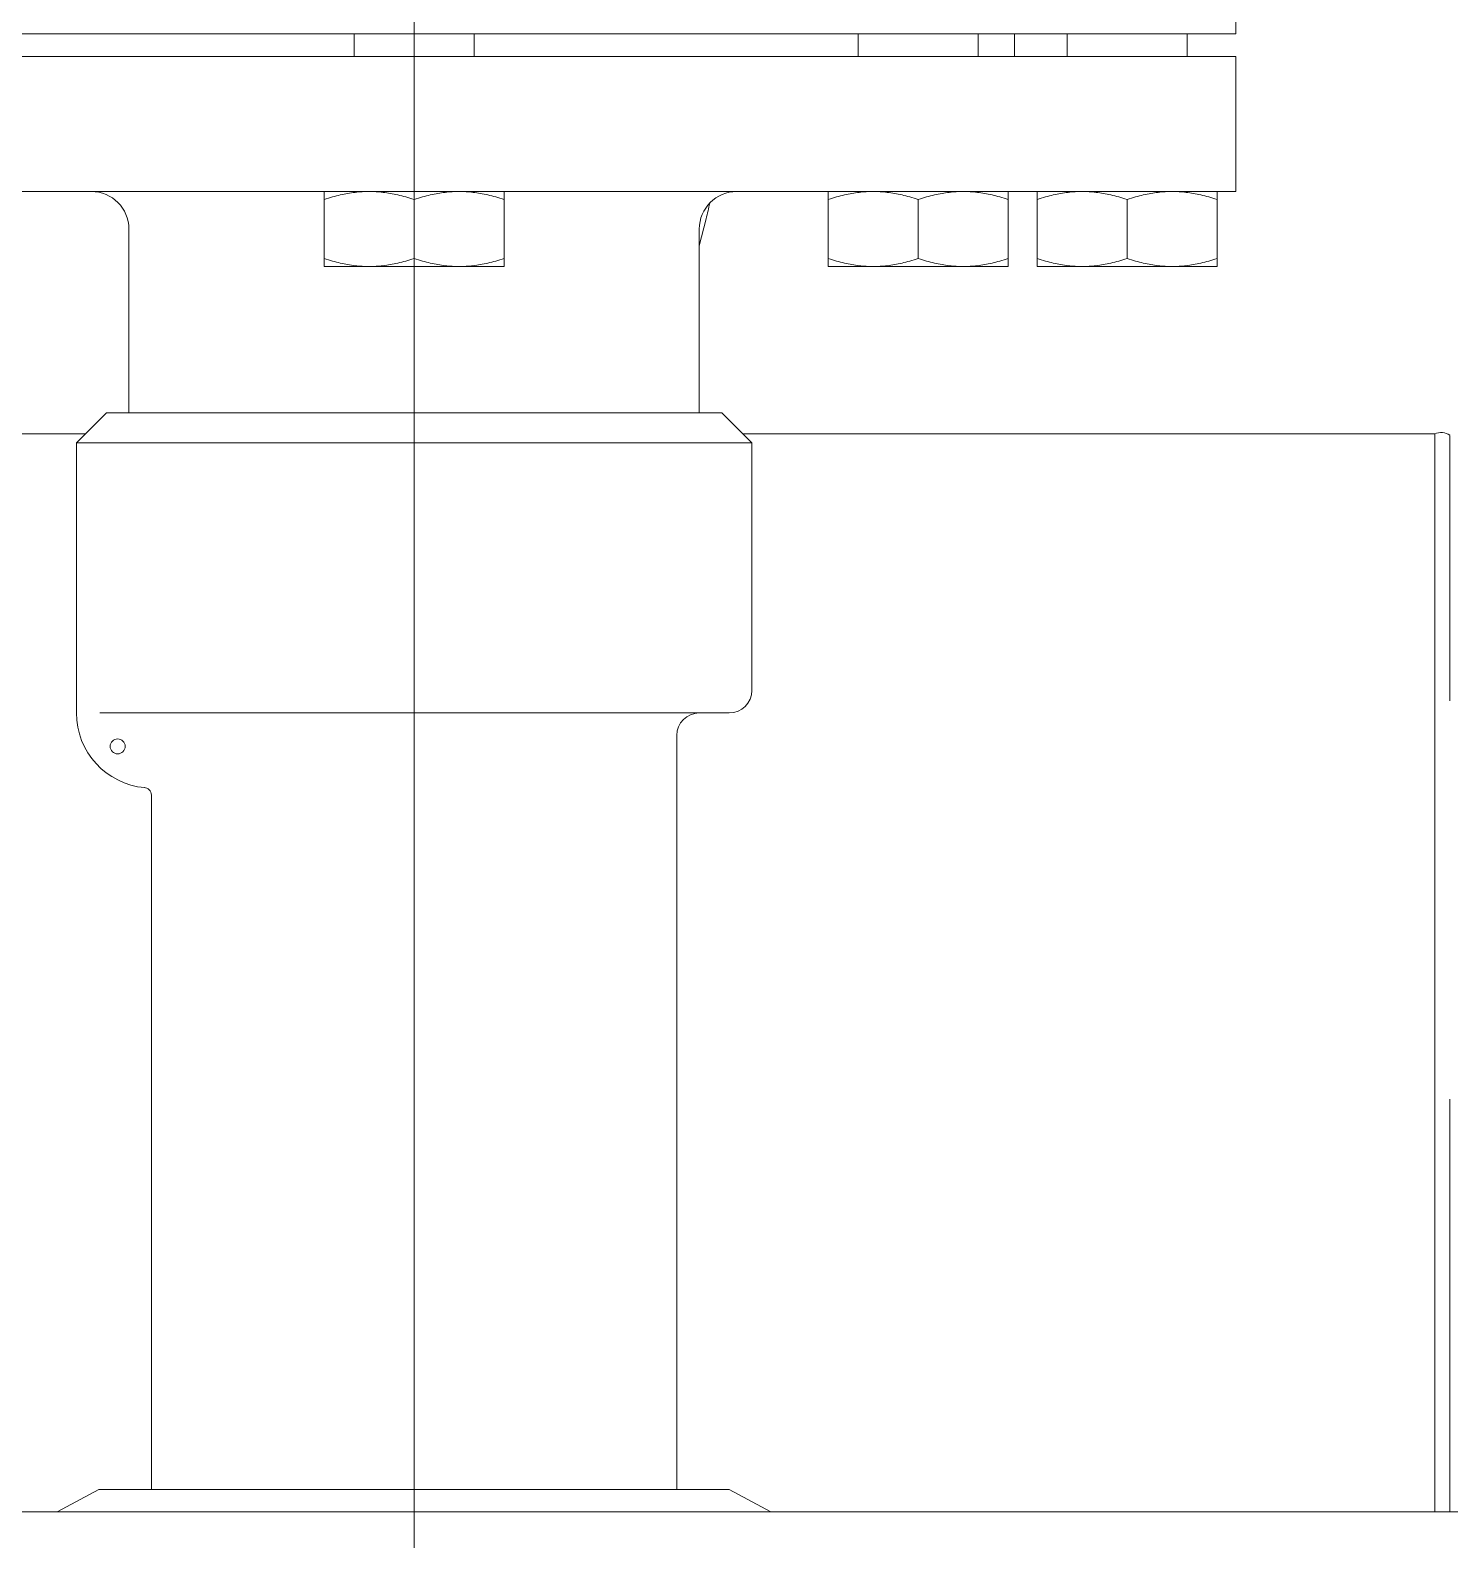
# Model space of a CAD drawing. Extents: x -965262 to 1142518, y -357520 to 71675.
# Drawn here: x -852477.4 to -852288.3, y -91698.1 to -91496.8 of the extents above; entities that cross this region are included whole.
import ezdxf

# ---------------------------------------------------------------- set-up
doc = ezdxf.new("R2010")
doc.units = 0
doc.header["$LTSCALE"] = 10
doc.layers.get('0').update_dxf_attribs({"linetype": 'CONTINUOUS', "lineweight": 30})
doc.layers.add('Оборудование', color=7, linetype='CONTINUOUS', lineweight=30)

msp = doc.modelspace()

# ---------------------------------------------------------------- hatches: boundary and pattern name
at = {"lineweight": 30, "true_color": 0x1b8828}
h = msp.add_hatch(color=106, dxfattribs=at)
h.dxf.hatch_style = 1
h.paths.add_polyline_path([(-851459.79, -90277.67), (-853359.79, -90277.67), (-853359.79, -94944.84), (-851459.79, -94944.84)])
h.paths.add_polyline_path([(-851559.79, -94844.84), (-853259.79, -94844.84), (-853259.79, -90344.85), (-851559.79, -90344.85)], flags=16)

# ---------------------------------------------------------------- linework, layer by layer
at = {"layer": 'Оборудование', "color": 7, "linetype": 'Continuous', "lineweight": 0}
msp.add_line((-852426.29, -90433.34, -2902.58), (-852426.29, -91740.24, -2902.58), dxfattribs=at)
at = {"layer": 'Оборудование', "color": 7, "lineweight": 0}
for p, q in [((-852316.79, -91449.34, -2902.58), (-852316.79, -91497.34, -2902.58)), ((-852535.79, -91497.34, -2902.58), (-852316.79, -91497.34, -2902.58)), ((-852434.29, -91497.34, -2902.58), (-852434.29, -91500.34, -2902.58)), ((-852418.29, -91497.34, -2902.58), (-852418.29, -91500.34, -2902.58)), ((-852367.12, -91497.34, -2902.58), (-852367.12, -91500.34, -2902.58)), ((-852351.12, -91497.34, -2902.58), (-852351.12, -91500.34, -2902.58)), ((-852346.29, -91497.34, -2902.58), (-852346.29, -91500.34, -2902.58)), ((-852339.29, -91497.34, -2902.58), (-852339.29, -91500.34, -2902.58)), ((-852323.29, -91497.34, -2902.58), (-852323.29, -91500.34, -2902.58)), ((-852316.79, -91500.34, -2902.58), (-852535.79, -91500.34, -2902.58)), ((-852316.79, -91518.34, -2902.58), (-852316.79, -91500.34, -2902.58)), ((-852316.79, -91518.34, -2902.58), (-852535.79, -91518.34, -2902.58)), ((-852438.29, -91519.41, -2902.58), (-852438.29, -91518.34, -2902.58)), ((-852437.45, -91519.14, -2902.58), (-852437.72, -91519.23, -2902.58)), ((-852437.18, -91519.07, -2902.58), (-852437.45, -91519.14, -2902.58)), ((-852436.91, -91518.99, -2902.58), (-852437.18, -91519.07, -2902.58)), ((-852436.64, -91518.92, -2902.58), (-852436.91, -91518.99, -2902.58)), ((-852436.38, -91518.86, -2902.58), (-852436.64, -91518.92, -2902.58)), ((-852436.13, -91518.79, -2902.58), (-852436.38, -91518.86, -2902.58)), ((-852435.87, -91518.74, -2902.58), (-852436.13, -91518.79, -2902.58)), ((-852435.62, -91518.68, -2902.58), (-852435.87, -91518.74, -2902.58)), ((-852435.37, -91518.64, -2902.58), (-852435.62, -91518.68, -2902.58)), ((-852435.13, -91518.59, -2902.58), (-852435.37, -91518.64, -2902.58)), ((-852434.88, -91518.55, -2902.58), (-852435.13, -91518.59, -2902.58)), ((-852434.64, -91518.51, -2902.58), (-852434.88, -91518.55, -2902.58)), ((-852434.4, -91518.48, -2902.58), (-852434.64, -91518.51, -2902.58)), ((-852434.16, -91518.45, -2902.58), (-852434.4, -91518.48, -2902.58)), ((-852433.92, -91518.42, -2902.58), (-852434.16, -91518.45, -2902.58)), ((-852433.69, -91518.4, -2902.58), (-852433.92, -91518.42, -2902.58)), ((-852433.45, -91518.38, -2902.58), (-852433.69, -91518.4, -2902.58)), ((-852433.22, -91518.37, -2902.58), (-852433.45, -91518.38, -2902.58)), ((-852432.99, -91518.35, -2902.58), (-852433.22, -91518.37, -2902.58)), ((-852432.75, -91518.34, -2902.58), (-852432.99, -91518.35, -2902.58)), ((-852432.52, -91518.34, -2902.58), (-852432.75, -91518.34, -2902.58)), ((-852432.29, -91518.34, -2902.58), (-852432.52, -91518.34, -2902.58)), ((-852432.06, -91518.34, -2902.58), (-852432.29, -91518.34, -2902.58)), ((-852431.83, -91518.34, -2902.58), (-852432.06, -91518.34, -2902.58)), ((-852431.59, -91518.35, -2902.58), (-852431.83, -91518.34, -2902.58)), ((-852431.36, -91518.37, -2902.58), (-852431.59, -91518.35, -2902.58)), ((-852431.13, -91518.38, -2902.58), (-852431.36, -91518.37, -2902.58)), ((-852430.89, -91518.4, -2902.58), (-852431.13, -91518.38, -2902.58)), ((-852430.66, -91518.42, -2902.58), (-852430.89, -91518.4, -2902.58)), ((-852430.42, -91518.45, -2902.58), (-852430.66, -91518.42, -2902.58)), ((-852430.18, -91518.48, -2902.58), (-852430.42, -91518.45, -2902.58)), ((-852429.94, -91518.51, -2902.58), (-852430.18, -91518.48, -2902.58)), ((-852429.7, -91518.55, -2902.58), (-852429.94, -91518.51, -2902.58)), ((-852429.46, -91518.59, -2902.58), (-852429.7, -91518.55, -2902.58)), ((-852429.21, -91518.64, -2902.58), (-852429.46, -91518.59, -2902.58)), ((-852428.96, -91518.68, -2902.58), (-852429.21, -91518.64, -2902.58)), ((-852428.71, -91518.74, -2902.58), (-852428.96, -91518.68, -2902.58)), ((-852428.46, -91518.79, -2902.58), (-852428.71, -91518.74, -2902.58)), ((-852428.2, -91518.86, -2902.58), (-852428.46, -91518.79, -2902.58)), ((-852427.94, -91518.92, -2902.58), (-852428.2, -91518.86, -2902.58)), ((-852427.67, -91518.99, -2902.58), (-852427.94, -91518.92, -2902.58)), ((-852427.41, -91519.07, -2902.58), (-852427.67, -91518.99, -2902.58)), ((-852427.13, -91519.14, -2902.58), (-852427.41, -91519.07, -2902.58)), ((-852426.86, -91519.23, -2902.58), (-852427.13, -91519.14, -2902.58)), ((-852425.45, -91519.14, -2902.58), (-852425.72, -91519.23, -2902.58)), ((-852425.18, -91519.07, -2902.58), (-852425.45, -91519.14, -2902.58)), ((-852424.91, -91518.99, -2902.58), (-852425.18, -91519.07, -2902.58)), ((-852424.64, -91518.92, -2902.58), (-852424.91, -91518.99, -2902.58)), ((-852424.38, -91518.86, -2902.58), (-852424.64, -91518.92, -2902.58)), ((-852424.13, -91518.79, -2902.58), (-852424.38, -91518.86, -2902.58)), ((-852423.87, -91518.74, -2902.58), (-852424.13, -91518.79, -2902.58)), ((-852423.62, -91518.68, -2902.58), (-852423.87, -91518.74, -2902.58)), ((-852423.37, -91518.64, -2902.58), (-852423.62, -91518.68, -2902.58)), ((-852423.13, -91518.59, -2902.58), (-852423.37, -91518.64, -2902.58)), ((-852422.88, -91518.55, -2902.58), (-852423.13, -91518.59, -2902.58)), ((-852422.64, -91518.51, -2902.58), (-852422.88, -91518.55, -2902.58)), ((-852422.4, -91518.48, -2902.58), (-852422.64, -91518.51, -2902.58)), ((-852422.16, -91518.45, -2902.58), (-852422.4, -91518.48, -2902.58)), ((-852421.92, -91518.42, -2902.58), (-852422.16, -91518.45, -2902.58)), ((-852421.69, -91518.4, -2902.58), (-852421.92, -91518.42, -2902.58)), ((-852421.45, -91518.38, -2902.58), (-852421.69, -91518.4, -2902.58)), ((-852421.22, -91518.37, -2902.58), (-852421.45, -91518.38, -2902.58)), ((-852420.99, -91518.35, -2902.58), (-852421.22, -91518.37, -2902.58)), ((-852420.75, -91518.34, -2902.58), (-852420.99, -91518.35, -2902.58)), ((-852420.52, -91518.34, -2902.58), (-852420.75, -91518.34, -2902.58)), ((-852420.29, -91518.34, -2902.58), (-852420.52, -91518.34, -2902.58)), ((-852420.06, -91518.34, -2902.58), (-852420.29, -91518.34, -2902.58)), ((-852419.83, -91518.34, -2902.58), (-852420.06, -91518.34, -2902.58)), ((-852419.59, -91518.35, -2902.58), (-852419.83, -91518.34, -2902.58)), ((-852419.36, -91518.37, -2902.58), (-852419.59, -91518.35, -2902.58)), ((-852419.13, -91518.38, -2902.58), (-852419.36, -91518.37, -2902.58)), ((-852418.89, -91518.4, -2902.58), (-852419.13, -91518.38, -2902.58)), ((-852418.66, -91518.42, -2902.58), (-852418.89, -91518.4, -2902.58)), ((-852418.42, -91518.45, -2902.58), (-852418.66, -91518.42, -2902.58)), ((-852418.18, -91518.48, -2902.58), (-852418.42, -91518.45, -2902.58)), ((-852417.94, -91518.51, -2902.58), (-852418.18, -91518.48, -2902.58)), ((-852417.7, -91518.55, -2902.58), (-852417.94, -91518.51, -2902.58)), ((-852417.46, -91518.59, -2902.58), (-852417.7, -91518.55, -2902.58)), ((-852417.21, -91518.64, -2902.58), (-852417.46, -91518.59, -2902.58)), ((-852416.96, -91518.68, -2902.58), (-852417.21, -91518.64, -2902.58)), ((-852416.71, -91518.74, -2902.58), (-852416.96, -91518.68, -2902.58)), ((-852416.46, -91518.79, -2902.58), (-852416.71, -91518.74, -2902.58)), ((-852416.2, -91518.86, -2902.58), (-852416.46, -91518.79, -2902.58)), ((-852415.94, -91518.92, -2902.58), (-852416.2, -91518.86, -2902.58)), ((-852415.67, -91518.99, -2902.58), (-852415.94, -91518.92, -2902.58)), ((-852415.41, -91519.07, -2902.58), (-852415.67, -91518.99, -2902.58)), ((-852415.13, -91519.14, -2902.58), (-852415.41, -91519.07, -2902.58)), ((-852414.86, -91519.23, -2902.58), (-852415.13, -91519.14, -2902.58)), ((-852414.29, -91518.34, -2902.58), (-852414.29, -91519.41, -2902.58)), ((-852371.12, -91519.41, -2902.58), (-852371.12, -91518.34, -2902.58)), ((-852370.27, -91519.14, -2902.58), (-852370.55, -91519.23, -2902.58)), ((-852370, -91519.07, -2902.58), (-852370.27, -91519.14, -2902.58)), ((-852369.73, -91518.99, -2902.58), (-852370, -91519.07, -2902.58)), ((-852369.47, -91518.92, -2902.58), (-852369.73, -91518.99, -2902.58)), ((-852369.21, -91518.86, -2902.58), (-852369.47, -91518.92, -2902.58)), ((-852368.95, -91518.79, -2902.58), (-852369.21, -91518.86, -2902.58)), ((-852368.7, -91518.74, -2902.58), (-852368.95, -91518.79, -2902.58)), ((-852368.45, -91518.68, -2902.58), (-852368.7, -91518.74, -2902.58)), ((-852368.2, -91518.64, -2902.58), (-852368.45, -91518.68, -2902.58)), ((-852367.95, -91518.59, -2902.58), (-852368.2, -91518.64, -2902.58)), ((-852367.71, -91518.55, -2902.58), (-852367.95, -91518.59, -2902.58)), ((-852367.47, -91518.51, -2902.58), (-852367.71, -91518.55, -2902.58)), ((-852367.23, -91518.48, -2902.58), (-852367.47, -91518.51, -2902.58)), ((-852366.99, -91518.45, -2902.58), (-852367.23, -91518.48, -2902.58)), ((-852366.75, -91518.42, -2902.58), (-852366.99, -91518.45, -2902.58)), ((-852366.51, -91518.4, -2902.58), (-852366.75, -91518.42, -2902.58)), ((-852366.28, -91518.38, -2902.58), (-852366.51, -91518.4, -2902.58)), ((-852366.05, -91518.37, -2902.58), (-852366.28, -91518.38, -2902.58)), ((-852365.81, -91518.35, -2902.58), (-852366.05, -91518.37, -2902.58)), ((-852365.58, -91518.34, -2902.58), (-852365.81, -91518.35, -2902.58)), ((-852365.35, -91518.34, -2902.58), (-852365.58, -91518.34, -2902.58)), ((-852365.12, -91518.34, -2902.58), (-852365.35, -91518.34, -2902.58)), ((-852364.88, -91518.34, -2902.58), (-852365.12, -91518.34, -2902.58)), ((-852364.65, -91518.34, -2902.58), (-852364.88, -91518.34, -2902.58)), ((-852364.42, -91518.35, -2902.58), (-852364.65, -91518.34, -2902.58)), ((-852364.19, -91518.37, -2902.58), (-852364.42, -91518.35, -2902.58)), ((-852363.95, -91518.38, -2902.58), (-852364.19, -91518.37, -2902.58)), ((-852363.72, -91518.4, -2902.58), (-852363.95, -91518.38, -2902.58)), ((-852363.48, -91518.42, -2902.58), (-852363.72, -91518.4, -2902.58)), ((-852363.24, -91518.45, -2902.58), (-852363.48, -91518.42, -2902.58)), ((-852363.01, -91518.48, -2902.58), (-852363.24, -91518.45, -2902.58)), ((-852362.77, -91518.51, -2902.58), (-852363.01, -91518.48, -2902.58)), ((-852362.52, -91518.55, -2902.58), (-852362.77, -91518.51, -2902.58)), ((-852362.28, -91518.59, -2902.58), (-852362.52, -91518.55, -2902.58)), ((-852362.03, -91518.64, -2902.58), (-852362.28, -91518.59, -2902.58)), ((-852361.79, -91518.68, -2902.58), (-852362.03, -91518.64, -2902.58)), ((-852361.53, -91518.74, -2902.58), (-852361.79, -91518.68, -2902.58)), ((-852361.28, -91518.79, -2902.58), (-852361.53, -91518.74, -2902.58)), ((-852361.02, -91518.86, -2902.58), (-852361.28, -91518.79, -2902.58)), ((-852360.76, -91518.92, -2902.58), (-852361.02, -91518.86, -2902.58)), ((-852360.5, -91518.99, -2902.58), (-852360.76, -91518.92, -2902.58)), ((-852360.23, -91519.07, -2902.58), (-852360.5, -91518.99, -2902.58)), ((-852359.96, -91519.14, -2902.58), (-852360.23, -91519.07, -2902.58)), ((-852359.68, -91519.23, -2902.58), (-852359.96, -91519.14, -2902.58)), ((-852358.27, -91519.14, -2902.58), (-852358.55, -91519.23, -2902.58)), ((-852358, -91519.07, -2902.58), (-852358.27, -91519.14, -2902.58)), ((-852357.73, -91518.99, -2902.58), (-852358, -91519.07, -2902.58)), ((-852357.47, -91518.92, -2902.58), (-852357.73, -91518.99, -2902.58)), ((-852357.21, -91518.86, -2902.58), (-852357.47, -91518.92, -2902.58)), ((-852356.95, -91518.79, -2902.58), (-852357.21, -91518.86, -2902.58)), ((-852356.7, -91518.74, -2902.58), (-852356.95, -91518.79, -2902.58)), ((-852356.45, -91518.68, -2902.58), (-852356.7, -91518.74, -2902.58)), ((-852356.2, -91518.64, -2902.58), (-852356.45, -91518.68, -2902.58)), ((-852355.95, -91518.59, -2902.58), (-852356.2, -91518.64, -2902.58)), ((-852355.71, -91518.55, -2902.58), (-852355.95, -91518.59, -2902.58)), ((-852355.47, -91518.51, -2902.58), (-852355.71, -91518.55, -2902.58)), ((-852355.23, -91518.48, -2902.58), (-852355.47, -91518.51, -2902.58)), ((-852354.99, -91518.45, -2902.58), (-852355.23, -91518.48, -2902.58)), ((-852354.75, -91518.42, -2902.58), (-852354.99, -91518.45, -2902.58)), ((-852354.51, -91518.4, -2902.58), (-852354.75, -91518.42, -2902.58)), ((-852354.28, -91518.38, -2902.58), (-852354.51, -91518.4, -2902.58)), ((-852354.05, -91518.37, -2902.58), (-852354.28, -91518.38, -2902.58)), ((-852353.81, -91518.35, -2902.58), (-852354.05, -91518.37, -2902.58)), ((-852353.58, -91518.34, -2902.58), (-852353.81, -91518.35, -2902.58)), ((-852353.35, -91518.34, -2902.58), (-852353.58, -91518.34, -2902.58)), ((-852353.12, -91518.34, -2902.58), (-852353.35, -91518.34, -2902.58)), ((-852352.88, -91518.34, -2902.58), (-852353.12, -91518.34, -2902.58)), ((-852352.65, -91518.34, -2902.58), (-852352.88, -91518.34, -2902.58)), ((-852352.42, -91518.35, -2902.58), (-852352.65, -91518.34, -2902.58)), ((-852352.19, -91518.37, -2902.58), (-852352.42, -91518.35, -2902.58)), ((-852351.95, -91518.38, -2902.58), (-852352.19, -91518.37, -2902.58)), ((-852351.72, -91518.4, -2902.58), (-852351.95, -91518.38, -2902.58)), ((-852351.48, -91518.42, -2902.58), (-852351.72, -91518.4, -2902.58)), ((-852351.24, -91518.45, -2902.58), (-852351.48, -91518.42, -2902.58)), ((-852351.01, -91518.48, -2902.58), (-852351.24, -91518.45, -2902.58)), ((-852350.77, -91518.51, -2902.58), (-852351.01, -91518.48, -2902.58)), ((-852350.52, -91518.55, -2902.58), (-852350.77, -91518.51, -2902.58)), ((-852350.28, -91518.59, -2902.58), (-852350.52, -91518.55, -2902.58)), ((-852350.03, -91518.64, -2902.58), (-852350.28, -91518.59, -2902.58)), ((-852349.79, -91518.68, -2902.58), (-852350.03, -91518.64, -2902.58)), ((-852349.53, -91518.74, -2902.58), (-852349.79, -91518.68, -2902.58)), ((-852349.28, -91518.79, -2902.58), (-852349.53, -91518.74, -2902.58)), ((-852349.02, -91518.86, -2902.58), (-852349.28, -91518.79, -2902.58)), ((-852348.76, -91518.92, -2902.58), (-852349.02, -91518.86, -2902.58)), ((-852348.5, -91518.99, -2902.58), (-852348.76, -91518.92, -2902.58)), ((-852348.23, -91519.07, -2902.58), (-852348.5, -91518.99, -2902.58)), ((-852347.96, -91519.14, -2902.58), (-852348.23, -91519.07, -2902.58)), ((-852347.68, -91519.23, -2902.58), (-852347.96, -91519.14, -2902.58)), ((-852347.12, -91518.34, -2902.58), (-852347.12, -91519.41, -2902.58)), ((-852343.29, -91519.41, -2902.58), (-852343.29, -91518.34, -2902.58)), ((-852342.45, -91519.14, -2902.58), (-852342.72, -91519.23, -2902.58)), ((-852342.18, -91519.07, -2902.58), (-852342.45, -91519.14, -2902.58)), ((-852341.91, -91518.99, -2902.58), (-852342.18, -91519.07, -2902.58)), ((-852341.64, -91518.92, -2902.58), (-852341.91, -91518.99, -2902.58)), ((-852341.38, -91518.86, -2902.58), (-852341.64, -91518.92, -2902.58)), ((-852341.13, -91518.79, -2902.58), (-852341.38, -91518.86, -2902.58)), ((-852340.87, -91518.74, -2902.58), (-852341.13, -91518.79, -2902.58)), ((-852340.62, -91518.68, -2902.58), (-852340.87, -91518.74, -2902.58)), ((-852340.37, -91518.64, -2902.58), (-852340.62, -91518.68, -2902.58)), ((-852340.13, -91518.59, -2902.58), (-852340.37, -91518.64, -2902.58)), ((-852339.88, -91518.55, -2902.58), (-852340.13, -91518.59, -2902.58)), ((-852339.64, -91518.51, -2902.58), (-852339.88, -91518.55, -2902.58)), ((-852339.4, -91518.48, -2902.58), (-852339.64, -91518.51, -2902.58)), ((-852339.16, -91518.45, -2902.58), (-852339.4, -91518.48, -2902.58)), ((-852338.92, -91518.42, -2902.58), (-852339.16, -91518.45, -2902.58)), ((-852338.69, -91518.4, -2902.58), (-852338.92, -91518.42, -2902.58)), ((-852338.45, -91518.38, -2902.58), (-852338.69, -91518.4, -2902.58)), ((-852338.22, -91518.37, -2902.58), (-852338.45, -91518.38, -2902.58)), ((-852337.99, -91518.35, -2902.58), (-852338.22, -91518.37, -2902.58)), ((-852337.75, -91518.34, -2902.58), (-852337.99, -91518.35, -2902.58)), ((-852337.52, -91518.34, -2902.58), (-852337.75, -91518.34, -2902.58)), ((-852337.29, -91518.34, -2902.58), (-852337.52, -91518.34, -2902.58)), ((-852337.06, -91518.34, -2902.58), (-852337.29, -91518.34, -2902.58)), ((-852336.83, -91518.34, -2902.58), (-852337.06, -91518.34, -2902.58)), ((-852336.59, -91518.35, -2902.58), (-852336.83, -91518.34, -2902.58)), ((-852336.36, -91518.37, -2902.58), (-852336.59, -91518.35, -2902.58)), ((-852336.13, -91518.38, -2902.58), (-852336.36, -91518.37, -2902.58)), ((-852335.89, -91518.4, -2902.58), (-852336.13, -91518.38, -2902.58)), ((-852335.66, -91518.42, -2902.58), (-852335.89, -91518.4, -2902.58)), ((-852335.42, -91518.45, -2902.58), (-852335.66, -91518.42, -2902.58)), ((-852335.18, -91518.48, -2902.58), (-852335.42, -91518.45, -2902.58)), ((-852334.94, -91518.51, -2902.58), (-852335.18, -91518.48, -2902.58)), ((-852334.7, -91518.55, -2902.58), (-852334.94, -91518.51, -2902.58)), ((-852334.46, -91518.59, -2902.58), (-852334.7, -91518.55, -2902.58)), ((-852334.21, -91518.64, -2902.58), (-852334.46, -91518.59, -2902.58)), ((-852333.96, -91518.68, -2902.58), (-852334.21, -91518.64, -2902.58)), ((-852333.71, -91518.74, -2902.58), (-852333.96, -91518.68, -2902.58)), ((-852333.46, -91518.79, -2902.58), (-852333.71, -91518.74, -2902.58)), ((-852333.2, -91518.86, -2902.58), (-852333.46, -91518.79, -2902.58)), ((-852332.94, -91518.92, -2902.58), (-852333.2, -91518.86, -2902.58)), ((-852332.67, -91518.99, -2902.58), (-852332.94, -91518.92, -2902.58)), ((-852332.41, -91519.07, -2902.58), (-852332.67, -91518.99, -2902.58)), ((-852332.13, -91519.14, -2902.58), (-852332.41, -91519.07, -2902.58)), ((-852331.86, -91519.23, -2902.58), (-852332.13, -91519.14, -2902.58)), ((-852330.45, -91519.14, -2902.58), (-852330.72, -91519.23, -2902.58)), ((-852330.18, -91519.07, -2902.58), (-852330.45, -91519.14, -2902.58)), ((-852329.91, -91518.99, -2902.58), (-852330.18, -91519.07, -2902.58)), ((-852329.64, -91518.92, -2902.58), (-852329.91, -91518.99, -2902.58)), ((-852329.38, -91518.86, -2902.58), (-852329.64, -91518.92, -2902.58)), ((-852329.13, -91518.79, -2902.58), (-852329.38, -91518.86, -2902.58)), ((-852328.87, -91518.74, -2902.58), (-852329.13, -91518.79, -2902.58)), ((-852328.62, -91518.68, -2902.58), (-852328.87, -91518.74, -2902.58)), ((-852328.37, -91518.64, -2902.58), (-852328.62, -91518.68, -2902.58)), ((-852328.13, -91518.59, -2902.58), (-852328.37, -91518.64, -2902.58)), ((-852327.88, -91518.55, -2902.58), (-852328.13, -91518.59, -2902.58)), ((-852327.64, -91518.51, -2902.58), (-852327.88, -91518.55, -2902.58)), ((-852327.4, -91518.48, -2902.58), (-852327.64, -91518.51, -2902.58)), ((-852327.16, -91518.45, -2902.58), (-852327.4, -91518.48, -2902.58)), ((-852326.92, -91518.42, -2902.58), (-852327.16, -91518.45, -2902.58)), ((-852326.69, -91518.4, -2902.58), (-852326.92, -91518.42, -2902.58)), ((-852326.45, -91518.38, -2902.58), (-852326.69, -91518.4, -2902.58)), ((-852326.22, -91518.37, -2902.58), (-852326.45, -91518.38, -2902.58)), ((-852325.99, -91518.35, -2902.58), (-852326.22, -91518.37, -2902.58)), ((-852325.75, -91518.34, -2902.58), (-852325.99, -91518.35, -2902.58)), ((-852325.52, -91518.34, -2902.58), (-852325.75, -91518.34, -2902.58)), ((-852325.29, -91518.34, -2902.58), (-852325.52, -91518.34, -2902.58)), ((-852325.06, -91518.34, -2902.58), (-852325.29, -91518.34, -2902.58)), ((-852324.83, -91518.34, -2902.58), (-852325.06, -91518.34, -2902.58)), ((-852324.59, -91518.35, -2902.58), (-852324.83, -91518.34, -2902.58)), ((-852324.36, -91518.37, -2902.58), (-852324.59, -91518.35, -2902.58)), ((-852324.13, -91518.38, -2902.58), (-852324.36, -91518.37, -2902.58)), ((-852323.89, -91518.4, -2902.58), (-852324.13, -91518.38, -2902.58)), ((-852323.66, -91518.42, -2902.58), (-852323.89, -91518.4, -2902.58)), ((-852323.42, -91518.45, -2902.58), (-852323.66, -91518.42, -2902.58)), ((-852323.18, -91518.48, -2902.58), (-852323.42, -91518.45, -2902.58)), ((-852322.94, -91518.51, -2902.58), (-852323.18, -91518.48, -2902.58)), ((-852322.7, -91518.55, -2902.58), (-852322.94, -91518.51, -2902.58)), ((-852322.46, -91518.59, -2902.58), (-852322.7, -91518.55, -2902.58)), ((-852322.21, -91518.64, -2902.58), (-852322.46, -91518.59, -2902.58)), ((-852321.96, -91518.68, -2902.58), (-852322.21, -91518.64, -2902.58)), ((-852321.71, -91518.74, -2902.58), (-852321.96, -91518.68, -2902.58)), ((-852321.46, -91518.79, -2902.58), (-852321.71, -91518.74, -2902.58)), ((-852321.2, -91518.86, -2902.58), (-852321.46, -91518.79, -2902.58)), ((-852320.94, -91518.92, -2902.58), (-852321.2, -91518.86, -2902.58)), ((-852320.67, -91518.99, -2902.58), (-852320.94, -91518.92, -2902.58)), ((-852320.41, -91519.07, -2902.58), (-852320.67, -91518.99, -2902.58)), ((-852320.13, -91519.14, -2902.58), (-852320.41, -91519.07, -2902.58)), ((-852319.86, -91519.23, -2902.58), (-852320.13, -91519.14, -2902.58)), ((-852319.29, -91518.34, -2902.58), (-852319.29, -91519.41, -2902.58)), ((-852438, -91519.32, -2902.58), (-852438.29, -91519.41, -2902.58)), ((-852438.29, -91527.27, -2902.58), (-852438.29, -91519.41, -2902.58)), ((-852437.72, -91519.23, -2902.58), (-852438, -91519.32, -2902.58)), ((-852426.58, -91519.32, -2902.58), (-852426.86, -91519.23, -2902.58)), ((-852426.29, -91519.41, -2902.58), (-852426.58, -91519.32, -2902.58)), ((-852426, -91519.32, -2902.58), (-852426.29, -91519.41, -2902.58)), ((-852426.29, -91527.27, -2902.58), (-852426.29, -91519.41, -2902.58)), ((-852425.72, -91519.23, -2902.58), (-852426, -91519.32, -2902.58)), ((-852414.58, -91519.32, -2902.58), (-852414.86, -91519.23, -2902.58)), ((-852414.29, -91519.41, -2902.58), (-852414.58, -91519.32, -2902.58)), ((-852414.29, -91527.27, -2902.58), (-852414.29, -91519.41, -2902.58)), ((-852370.83, -91519.32, -2902.58), (-852371.12, -91519.41, -2902.58)), ((-852371.12, -91527.27, -2902.58), (-852371.12, -91519.41, -2902.58)), ((-852370.55, -91519.23, -2902.58), (-852370.83, -91519.32, -2902.58)), ((-852359.4, -91519.32, -2902.58), (-852359.68, -91519.23, -2902.58)), ((-852359.12, -91519.41, -2902.58), (-852359.4, -91519.32, -2902.58)), ((-852358.83, -91519.32, -2902.58), (-852359.12, -91519.41, -2902.58)), ((-852359.12, -91527.27, -2902.58), (-852359.12, -91519.41, -2902.58)), ((-852358.55, -91519.23, -2902.58), (-852358.83, -91519.32, -2902.58)), ((-852347.4, -91519.32, -2902.58), (-852347.68, -91519.23, -2902.58)), ((-852347.12, -91519.41, -2902.58), (-852347.4, -91519.32, -2902.58)), ((-852347.12, -91527.27, -2902.58), (-852347.12, -91519.41, -2902.58)), ((-852343, -91519.32, -2902.58), (-852343.29, -91519.41, -2902.58)), ((-852343.29, -91527.27, -2902.58), (-852343.29, -91519.41, -2902.58)), ((-852342.72, -91519.23, -2902.58), (-852343, -91519.32, -2902.58)), ((-852331.58, -91519.32, -2902.58), (-852331.86, -91519.23, -2902.58)), ((-852331.29, -91519.41, -2902.58), (-852331.58, -91519.32, -2902.58)), ((-852331, -91519.32, -2902.58), (-852331.29, -91519.41, -2902.58)), ((-852331.29, -91527.27, -2902.58), (-852331.29, -91519.41, -2902.58)), ((-852330.72, -91519.23, -2902.58), (-852331, -91519.32, -2902.58)), ((-852319.58, -91519.32, -2902.58), (-852319.86, -91519.23, -2902.58)), ((-852319.29, -91519.41, -2902.58), (-852319.58, -91519.32, -2902.58)), ((-852319.29, -91527.27, -2902.58), (-852319.29, -91519.41, -2902.58)), ((-852388.29, -91525.56, -2902.58), (-852387.38, -91521.96, -2902.58)), ((-852464.29, -91547.84, -2902.58), (-852464.29, -91523.34, -2902.58)), ((-852388.29, -91547.84, -2902.58), (-852388.29, -91523.34, -2902.58)), ((-852438.29, -91528.34, -2902.58), (-852438.29, -91527.27, -2902.58)), ((-852438.29, -91527.27, -2902.58), (-852438, -91527.36, -2902.58)), ((-852438.29, -91528.34, -2902.58), (-852432.29, -91528.34, -2902.58)), ((-852438, -91527.36, -2902.58), (-852437.72, -91527.45, -2902.58)), ((-852437.72, -91527.45, -2902.58), (-852437.45, -91527.53, -2902.58)), ((-852437.45, -91527.53, -2902.58), (-852437.18, -91527.61, -2902.58)), ((-852437.18, -91527.61, -2902.58), (-852436.91, -91527.69, -2902.58)), ((-852436.91, -91527.69, -2902.58), (-852436.64, -91527.75, -2902.58)), ((-852436.64, -91527.75, -2902.58), (-852436.38, -91527.82, -2902.58)), ((-852436.38, -91527.82, -2902.58), (-852436.13, -91527.88, -2902.58)), ((-852436.13, -91527.88, -2902.58), (-852435.87, -91527.94, -2902.58)), ((-852435.87, -91527.94, -2902.58), (-852435.62, -91527.99, -2902.58)), ((-852435.62, -91527.99, -2902.58), (-852435.37, -91528.04, -2902.58)), ((-852435.37, -91528.04, -2902.58), (-852435.13, -91528.08, -2902.58)), ((-852435.13, -91528.08, -2902.58), (-852434.88, -91528.13, -2902.58)), ((-852434.88, -91528.13, -2902.58), (-852434.64, -91528.16, -2902.58)), ((-852434.64, -91528.16, -2902.58), (-852434.4, -91528.2, -2902.58)), ((-852434.4, -91528.2, -2902.58), (-852434.16, -91528.23, -2902.58)), ((-852434.16, -91528.23, -2902.58), (-852433.92, -91528.25, -2902.58)), ((-852433.92, -91528.25, -2902.58), (-852433.69, -91528.28, -2902.58)), ((-852433.69, -91528.28, -2902.58), (-852433.45, -91528.29, -2902.58)), ((-852433.45, -91528.29, -2902.58), (-852433.22, -91528.31, -2902.58)), ((-852433.22, -91528.31, -2902.58), (-852432.99, -91528.32, -2902.58)), ((-852432.99, -91528.32, -2902.58), (-852432.75, -91528.33, -2902.58)), ((-852432.75, -91528.33, -2902.58), (-852432.52, -91528.34, -2902.58)), ((-852432.52, -91528.34, -2902.58), (-852432.29, -91528.34, -2902.58)), ((-852432.29, -91528.34, -2902.58), (-852420.29, -91528.34, -2902.58)), ((-852432.29, -91528.34, -2902.58), (-852432.06, -91528.34, -2902.58)), ((-852432.06, -91528.34, -2902.58), (-852431.83, -91528.33, -2902.58)), ((-852431.83, -91528.33, -2902.58), (-852431.59, -91528.32, -2902.58)), ((-852431.59, -91528.32, -2902.58), (-852431.36, -91528.31, -2902.58)), ((-852431.36, -91528.31, -2902.58), (-852431.13, -91528.29, -2902.58)), ((-852431.13, -91528.29, -2902.58), (-852430.89, -91528.28, -2902.58)), ((-852430.89, -91528.28, -2902.58), (-852430.66, -91528.25, -2902.58)), ((-852430.66, -91528.25, -2902.58), (-852430.42, -91528.23, -2902.58)), ((-852430.42, -91528.23, -2902.58), (-852430.18, -91528.2, -2902.58)), ((-852430.18, -91528.2, -2902.58), (-852429.94, -91528.16, -2902.58)), ((-852429.94, -91528.16, -2902.58), (-852429.7, -91528.13, -2902.58)), ((-852429.7, -91528.13, -2902.58), (-852429.46, -91528.08, -2902.58)), ((-852429.46, -91528.08, -2902.58), (-852429.21, -91528.04, -2902.58)), ((-852429.21, -91528.04, -2902.58), (-852428.96, -91527.99, -2902.58)), ((-852428.96, -91527.99, -2902.58), (-852428.71, -91527.94, -2902.58)), ((-852428.71, -91527.94, -2902.58), (-852428.46, -91527.88, -2902.58)), ((-852428.46, -91527.88, -2902.58), (-852428.2, -91527.82, -2902.58)), ((-852428.2, -91527.82, -2902.58), (-852427.94, -91527.75, -2902.58)), ((-852427.94, -91527.75, -2902.58), (-852427.67, -91527.69, -2902.58)), ((-852427.67, -91527.69, -2902.58), (-852427.41, -91527.61, -2902.58)), ((-852427.41, -91527.61, -2902.58), (-852427.13, -91527.53, -2902.58)), ((-852427.13, -91527.53, -2902.58), (-852426.86, -91527.45, -2902.58)), ((-852426.86, -91527.45, -2902.58), (-852426.58, -91527.36, -2902.58)), ((-852426.58, -91527.36, -2902.58), (-852426.29, -91527.27, -2902.58)), ((-852426.29, -91527.27, -2902.58), (-852426, -91527.36, -2902.58)), ((-852426, -91527.36, -2902.58), (-852425.72, -91527.45, -2902.58)), ((-852425.72, -91527.45, -2902.58), (-852425.45, -91527.53, -2902.58)), ((-852425.45, -91527.53, -2902.58), (-852425.18, -91527.61, -2902.58)), ((-852425.18, -91527.61, -2902.58), (-852424.91, -91527.69, -2902.58)), ((-852424.91, -91527.69, -2902.58), (-852424.64, -91527.75, -2902.58)), ((-852424.64, -91527.75, -2902.58), (-852424.38, -91527.82, -2902.58)), ((-852424.38, -91527.82, -2902.58), (-852424.13, -91527.88, -2902.58)), ((-852424.13, -91527.88, -2902.58), (-852423.87, -91527.94, -2902.58)), ((-852423.87, -91527.94, -2902.58), (-852423.62, -91527.99, -2902.58)), ((-852423.62, -91527.99, -2902.58), (-852423.37, -91528.04, -2902.58)), ((-852423.37, -91528.04, -2902.58), (-852423.13, -91528.08, -2902.58)), ((-852423.13, -91528.08, -2902.58), (-852422.88, -91528.13, -2902.58)), ((-852422.88, -91528.13, -2902.58), (-852422.64, -91528.16, -2902.58)), ((-852422.64, -91528.16, -2902.58), (-852422.4, -91528.2, -2902.58)), ((-852422.4, -91528.2, -2902.58), (-852422.16, -91528.23, -2902.58)), ((-852422.16, -91528.23, -2902.58), (-852421.92, -91528.25, -2902.58)), ((-852421.92, -91528.25, -2902.58), (-852421.69, -91528.28, -2902.58)), ((-852421.69, -91528.28, -2902.58), (-852421.45, -91528.29, -2902.58)), ((-852421.45, -91528.29, -2902.58), (-852421.22, -91528.31, -2902.58)), ((-852421.22, -91528.31, -2902.58), (-852420.99, -91528.32, -2902.58)), ((-852420.99, -91528.32, -2902.58), (-852420.75, -91528.33, -2902.58)), ((-852420.75, -91528.33, -2902.58), (-852420.52, -91528.34, -2902.58)), ((-852420.52, -91528.34, -2902.58), (-852420.29, -91528.34, -2902.58)), ((-852420.29, -91528.34, -2902.58), (-852414.29, -91528.34, -2902.58)), ((-852420.29, -91528.34, -2902.58), (-852420.06, -91528.34, -2902.58)), ((-852420.06, -91528.34, -2902.58), (-852419.83, -91528.33, -2902.58)), ((-852419.83, -91528.33, -2902.58), (-852419.59, -91528.32, -2902.58)), ((-852419.59, -91528.32, -2902.58), (-852419.36, -91528.31, -2902.58)), ((-852419.36, -91528.31, -2902.58), (-852419.13, -91528.29, -2902.58)), ((-852419.13, -91528.29, -2902.58), (-852418.89, -91528.28, -2902.58)), ((-852418.89, -91528.28, -2902.58), (-852418.66, -91528.25, -2902.58)), ((-852418.66, -91528.25, -2902.58), (-852418.42, -91528.23, -2902.58)), ((-852418.42, -91528.23, -2902.58), (-852418.18, -91528.2, -2902.58)), ((-852418.18, -91528.2, -2902.58), (-852417.94, -91528.16, -2902.58)), ((-852417.94, -91528.16, -2902.58), (-852417.7, -91528.13, -2902.58)), ((-852417.7, -91528.13, -2902.58), (-852417.46, -91528.08, -2902.58)), ((-852417.46, -91528.08, -2902.58), (-852417.21, -91528.04, -2902.58)), ((-852417.21, -91528.04, -2902.58), (-852416.96, -91527.99, -2902.58)), ((-852416.96, -91527.99, -2902.58), (-852416.71, -91527.94, -2902.58)), ((-852416.71, -91527.94, -2902.58), (-852416.46, -91527.88, -2902.58)), ((-852416.46, -91527.88, -2902.58), (-852416.2, -91527.82, -2902.58)), ((-852416.2, -91527.82, -2902.58), (-852415.94, -91527.75, -2902.58)), ((-852415.94, -91527.75, -2902.58), (-852415.67, -91527.69, -2902.58)), ((-852415.67, -91527.69, -2902.58), (-852415.41, -91527.61, -2902.58)), ((-852415.41, -91527.61, -2902.58), (-852415.13, -91527.53, -2902.58)), ((-852415.13, -91527.53, -2902.58), (-852414.86, -91527.45, -2902.58)), ((-852414.86, -91527.45, -2902.58), (-852414.58, -91527.36, -2902.58)), ((-852414.58, -91527.36, -2902.58), (-852414.29, -91527.27, -2902.58)), ((-852414.29, -91527.27, -2902.58), (-852414.29, -91528.34, -2902.58)), ((-852371.12, -91528.34, -2902.58), (-852371.12, -91527.27, -2902.58)), ((-852371.12, -91527.27, -2902.58), (-852370.83, -91527.36, -2902.58)), ((-852371.12, -91528.34, -2902.58), (-852365.12, -91528.34, -2902.58)), ((-852370.83, -91527.36, -2902.58), (-852370.55, -91527.45, -2902.58)), ((-852370.55, -91527.45, -2902.58), (-852370.27, -91527.53, -2902.58)), ((-852370.27, -91527.53, -2902.58), (-852370, -91527.61, -2902.58)), ((-852370, -91527.61, -2902.58), (-852369.73, -91527.69, -2902.58)), ((-852369.73, -91527.69, -2902.58), (-852369.47, -91527.75, -2902.58)), ((-852369.47, -91527.75, -2902.58), (-852369.21, -91527.82, -2902.58)), ((-852369.21, -91527.82, -2902.58), (-852368.95, -91527.88, -2902.58)), ((-852368.95, -91527.88, -2902.58), (-852368.7, -91527.94, -2902.58)), ((-852368.7, -91527.94, -2902.58), (-852368.45, -91527.99, -2902.58)), ((-852368.45, -91527.99, -2902.58), (-852368.2, -91528.04, -2902.58)), ((-852368.2, -91528.04, -2902.58), (-852367.95, -91528.08, -2902.58)), ((-852367.95, -91528.08, -2902.58), (-852367.71, -91528.13, -2902.58)), ((-852367.71, -91528.13, -2902.58), (-852367.47, -91528.16, -2902.58)), ((-852367.47, -91528.16, -2902.58), (-852367.23, -91528.2, -2902.58)), ((-852367.23, -91528.2, -2902.58), (-852366.99, -91528.23, -2902.58)), ((-852366.99, -91528.23, -2902.58), (-852366.75, -91528.25, -2902.58)), ((-852366.75, -91528.25, -2902.58), (-852366.51, -91528.28, -2902.58)), ((-852366.51, -91528.28, -2902.58), (-852366.28, -91528.29, -2902.58)), ((-852366.28, -91528.29, -2902.58), (-852366.05, -91528.31, -2902.58)), ((-852366.05, -91528.31, -2902.58), (-852365.81, -91528.32, -2902.58)), ((-852365.81, -91528.32, -2902.58), (-852365.58, -91528.33, -2902.58)), ((-852365.58, -91528.33, -2902.58), (-852365.35, -91528.34, -2902.58)), ((-852365.35, -91528.34, -2902.58), (-852365.12, -91528.34, -2902.58)), ((-852365.12, -91528.34, -2902.58), (-852353.12, -91528.34, -2902.58)), ((-852365.12, -91528.34, -2902.58), (-852364.88, -91528.34, -2902.58)), ((-852364.88, -91528.34, -2902.58), (-852364.65, -91528.33, -2902.58)), ((-852364.65, -91528.33, -2902.58), (-852364.42, -91528.32, -2902.58)), ((-852364.42, -91528.32, -2902.58), (-852364.19, -91528.31, -2902.58)), ((-852364.19, -91528.31, -2902.58), (-852363.95, -91528.29, -2902.58)), ((-852363.95, -91528.29, -2902.58), (-852363.72, -91528.28, -2902.58)), ((-852363.72, -91528.28, -2902.58), (-852363.48, -91528.25, -2902.58)), ((-852363.48, -91528.25, -2902.58), (-852363.24, -91528.23, -2902.58)), ((-852363.24, -91528.23, -2902.58), (-852363.01, -91528.2, -2902.58)), ((-852363.01, -91528.2, -2902.58), (-852362.77, -91528.16, -2902.58)), ((-852362.77, -91528.16, -2902.58), (-852362.52, -91528.13, -2902.58)), ((-852362.52, -91528.13, -2902.58), (-852362.28, -91528.08, -2902.58)), ((-852362.28, -91528.08, -2902.58), (-852362.03, -91528.04, -2902.58)), ((-852362.03, -91528.04, -2902.58), (-852361.79, -91527.99, -2902.58)), ((-852361.79, -91527.99, -2902.58), (-852361.53, -91527.94, -2902.58)), ((-852361.53, -91527.94, -2902.58), (-852361.28, -91527.88, -2902.58)), ((-852361.28, -91527.88, -2902.58), (-852361.02, -91527.82, -2902.58)), ((-852361.02, -91527.82, -2902.58), (-852360.76, -91527.75, -2902.58)), ((-852360.76, -91527.75, -2902.58), (-852360.5, -91527.69, -2902.58)), ((-852360.5, -91527.69, -2902.58), (-852360.23, -91527.61, -2902.58)), ((-852360.23, -91527.61, -2902.58), (-852359.96, -91527.53, -2902.58)), ((-852359.96, -91527.53, -2902.58), (-852359.68, -91527.45, -2902.58)), ((-852359.68, -91527.45, -2902.58), (-852359.4, -91527.36, -2902.58)), ((-852359.4, -91527.36, -2902.58), (-852359.12, -91527.27, -2902.58)), ((-852359.12, -91527.27, -2902.58), (-852358.83, -91527.36, -2902.58)), ((-852358.83, -91527.36, -2902.58), (-852358.55, -91527.45, -2902.58)), ((-852358.55, -91527.45, -2902.58), (-852358.27, -91527.53, -2902.58)), ((-852358.27, -91527.53, -2902.58), (-852358, -91527.61, -2902.58)), ((-852358, -91527.61, -2902.58), (-852357.73, -91527.69, -2902.58)), ((-852357.73, -91527.69, -2902.58), (-852357.47, -91527.75, -2902.58)), ((-852357.47, -91527.75, -2902.58), (-852357.21, -91527.82, -2902.58)), ((-852357.21, -91527.82, -2902.58), (-852356.95, -91527.88, -2902.58)), ((-852356.95, -91527.88, -2902.58), (-852356.7, -91527.94, -2902.58)), ((-852356.7, -91527.94, -2902.58), (-852356.45, -91527.99, -2902.58)), ((-852356.45, -91527.99, -2902.58), (-852356.2, -91528.04, -2902.58)), ((-852356.2, -91528.04, -2902.58), (-852355.95, -91528.08, -2902.58)), ((-852355.95, -91528.08, -2902.58), (-852355.71, -91528.13, -2902.58)), ((-852355.71, -91528.13, -2902.58), (-852355.47, -91528.16, -2902.58)), ((-852355.47, -91528.16, -2902.58), (-852355.23, -91528.2, -2902.58)), ((-852355.23, -91528.2, -2902.58), (-852354.99, -91528.23, -2902.58)), ((-852354.99, -91528.23, -2902.58), (-852354.75, -91528.25, -2902.58)), ((-852354.75, -91528.25, -2902.58), (-852354.51, -91528.28, -2902.58)), ((-852354.51, -91528.28, -2902.58), (-852354.28, -91528.29, -2902.58)), ((-852354.28, -91528.29, -2902.58), (-852354.05, -91528.31, -2902.58)), ((-852354.05, -91528.31, -2902.58), (-852353.81, -91528.32, -2902.58)), ((-852353.81, -91528.32, -2902.58), (-852353.58, -91528.33, -2902.58)), ((-852353.58, -91528.33, -2902.58), (-852353.35, -91528.34, -2902.58)), ((-852353.35, -91528.34, -2902.58), (-852353.12, -91528.34, -2902.58)), ((-852353.12, -91528.34, -2902.58), (-852347.12, -91528.34, -2902.58)), ((-852353.12, -91528.34, -2902.58), (-852352.88, -91528.34, -2902.58)), ((-852352.88, -91528.34, -2902.58), (-852352.65, -91528.33, -2902.58)), ((-852352.65, -91528.33, -2902.58), (-852352.42, -91528.32, -2902.58)), ((-852352.42, -91528.32, -2902.58), (-852352.19, -91528.31, -2902.58)), ((-852352.19, -91528.31, -2902.58), (-852351.95, -91528.29, -2902.58)), ((-852351.95, -91528.29, -2902.58), (-852351.72, -91528.28, -2902.58)), ((-852351.72, -91528.28, -2902.58), (-852351.48, -91528.25, -2902.58)), ((-852351.48, -91528.25, -2902.58), (-852351.24, -91528.23, -2902.58)), ((-852351.24, -91528.23, -2902.58), (-852351.01, -91528.2, -2902.58)), ((-852351.01, -91528.2, -2902.58), (-852350.77, -91528.16, -2902.58)), ((-852350.77, -91528.16, -2902.58), (-852350.52, -91528.13, -2902.58)), ((-852350.52, -91528.13, -2902.58), (-852350.28, -91528.08, -2902.58)), ((-852350.28, -91528.08, -2902.58), (-852350.03, -91528.04, -2902.58)), ((-852350.03, -91528.04, -2902.58), (-852349.79, -91527.99, -2902.58)), ((-852349.79, -91527.99, -2902.58), (-852349.53, -91527.94, -2902.58)), ((-852349.53, -91527.94, -2902.58), (-852349.28, -91527.88, -2902.58)), ((-852349.28, -91527.88, -2902.58), (-852349.02, -91527.82, -2902.58)), ((-852349.02, -91527.82, -2902.58), (-852348.76, -91527.75, -2902.58)), ((-852348.76, -91527.75, -2902.58), (-852348.5, -91527.69, -2902.58)), ((-852348.5, -91527.69, -2902.58), (-852348.23, -91527.61, -2902.58)), ((-852348.23, -91527.61, -2902.58), (-852347.96, -91527.53, -2902.58)), ((-852347.96, -91527.53, -2902.58), (-852347.68, -91527.45, -2902.58)), ((-852347.68, -91527.45, -2902.58), (-852347.4, -91527.36, -2902.58)), ((-852347.4, -91527.36, -2902.58), (-852347.12, -91527.27, -2902.58)), ((-852347.12, -91527.27, -2902.58), (-852347.12, -91528.34, -2902.58)), ((-852343.29, -91528.34, -2902.58), (-852343.29, -91527.27, -2902.58)), ((-852343.29, -91527.27, -2902.58), (-852343, -91527.36, -2902.58)), ((-852343.29, -91528.34, -2902.58), (-852337.29, -91528.34, -2902.58)), ((-852343, -91527.36, -2902.58), (-852342.72, -91527.45, -2902.58)), ((-852342.72, -91527.45, -2902.58), (-852342.45, -91527.53, -2902.58)), ((-852342.45, -91527.53, -2902.58), (-852342.18, -91527.61, -2902.58)), ((-852342.18, -91527.61, -2902.58), (-852341.91, -91527.69, -2902.58)), ((-852341.91, -91527.69, -2902.58), (-852341.64, -91527.75, -2902.58)), ((-852341.64, -91527.75, -2902.58), (-852341.38, -91527.82, -2902.58)), ((-852341.38, -91527.82, -2902.58), (-852341.13, -91527.88, -2902.58)), ((-852341.13, -91527.88, -2902.58), (-852340.87, -91527.94, -2902.58)), ((-852340.87, -91527.94, -2902.58), (-852340.62, -91527.99, -2902.58)), ((-852340.62, -91527.99, -2902.58), (-852340.37, -91528.04, -2902.58)), ((-852340.37, -91528.04, -2902.58), (-852340.13, -91528.08, -2902.58)), ((-852340.13, -91528.08, -2902.58), (-852339.88, -91528.13, -2902.58)), ((-852339.88, -91528.13, -2902.58), (-852339.64, -91528.16, -2902.58)), ((-852339.64, -91528.16, -2902.58), (-852339.4, -91528.2, -2902.58)), ((-852339.4, -91528.2, -2902.58), (-852339.16, -91528.23, -2902.58)), ((-852339.16, -91528.23, -2902.58), (-852338.92, -91528.25, -2902.58)), ((-852338.92, -91528.25, -2902.58), (-852338.69, -91528.28, -2902.58)), ((-852338.69, -91528.28, -2902.58), (-852338.45, -91528.29, -2902.58)), ((-852338.45, -91528.29, -2902.58), (-852338.22, -91528.31, -2902.58)), ((-852338.22, -91528.31, -2902.58), (-852337.99, -91528.32, -2902.58)), ((-852337.99, -91528.32, -2902.58), (-852337.75, -91528.33, -2902.58)), ((-852337.75, -91528.33, -2902.58), (-852337.52, -91528.34, -2902.58)), ((-852337.52, -91528.34, -2902.58), (-852337.29, -91528.34, -2902.58)), ((-852337.29, -91528.34, -2902.58), (-852325.29, -91528.34, -2902.58)), ((-852337.29, -91528.34, -2902.58), (-852337.06, -91528.34, -2902.58)), ((-852337.06, -91528.34, -2902.58), (-852336.83, -91528.33, -2902.58)), ((-852336.83, -91528.33, -2902.58), (-852336.59, -91528.32, -2902.58)), ((-852336.59, -91528.32, -2902.58), (-852336.36, -91528.31, -2902.58)), ((-852336.36, -91528.31, -2902.58), (-852336.13, -91528.29, -2902.58)), ((-852336.13, -91528.29, -2902.58), (-852335.89, -91528.28, -2902.58)), ((-852335.89, -91528.28, -2902.58), (-852335.66, -91528.25, -2902.58)), ((-852335.66, -91528.25, -2902.58), (-852335.42, -91528.23, -2902.58)), ((-852335.42, -91528.23, -2902.58), (-852335.18, -91528.2, -2902.58)), ((-852335.18, -91528.2, -2902.58), (-852334.94, -91528.16, -2902.58)), ((-852334.94, -91528.16, -2902.58), (-852334.7, -91528.13, -2902.58)), ((-852334.7, -91528.13, -2902.58), (-852334.46, -91528.08, -2902.58)), ((-852334.46, -91528.08, -2902.58), (-852334.21, -91528.04, -2902.58)), ((-852334.21, -91528.04, -2902.58), (-852333.96, -91527.99, -2902.58)), ((-852333.96, -91527.99, -2902.58), (-852333.71, -91527.94, -2902.58)), ((-852333.71, -91527.94, -2902.58), (-852333.46, -91527.88, -2902.58)), ((-852333.46, -91527.88, -2902.58), (-852333.2, -91527.82, -2902.58)), ((-852333.2, -91527.82, -2902.58), (-852332.94, -91527.75, -2902.58)), ((-852332.94, -91527.75, -2902.58), (-852332.67, -91527.69, -2902.58)), ((-852332.67, -91527.69, -2902.58), (-852332.41, -91527.61, -2902.58)), ((-852332.41, -91527.61, -2902.58), (-852332.13, -91527.53, -2902.58)), ((-852332.13, -91527.53, -2902.58), (-852331.86, -91527.45, -2902.58)), ((-852331.86, -91527.45, -2902.58), (-852331.58, -91527.36, -2902.58)), ((-852331.58, -91527.36, -2902.58), (-852331.29, -91527.27, -2902.58)), ((-852331.29, -91527.27, -2902.58), (-852331, -91527.36, -2902.58)), ((-852331, -91527.36, -2902.58), (-852330.72, -91527.45, -2902.58)), ((-852330.72, -91527.45, -2902.58), (-852330.45, -91527.53, -2902.58)), ((-852330.45, -91527.53, -2902.58), (-852330.18, -91527.61, -2902.58)), ((-852330.18, -91527.61, -2902.58), (-852329.91, -91527.69, -2902.58)), ((-852329.91, -91527.69, -2902.58), (-852329.64, -91527.75, -2902.58)), ((-852329.64, -91527.75, -2902.58), (-852329.38, -91527.82, -2902.58)), ((-852329.38, -91527.82, -2902.58), (-852329.13, -91527.88, -2902.58)), ((-852329.13, -91527.88, -2902.58), (-852328.87, -91527.94, -2902.58)), ((-852328.87, -91527.94, -2902.58), (-852328.62, -91527.99, -2902.58)), ((-852328.62, -91527.99, -2902.58), (-852328.37, -91528.04, -2902.58)), ((-852328.37, -91528.04, -2902.58), (-852328.13, -91528.08, -2902.58)), ((-852328.13, -91528.08, -2902.58), (-852327.88, -91528.13, -2902.58)), ((-852327.88, -91528.13, -2902.58), (-852327.64, -91528.16, -2902.58)), ((-852327.64, -91528.16, -2902.58), (-852327.4, -91528.2, -2902.58)), ((-852327.4, -91528.2, -2902.58), (-852327.16, -91528.23, -2902.58)), ((-852327.16, -91528.23, -2902.58), (-852326.92, -91528.25, -2902.58)), ((-852326.92, -91528.25, -2902.58), (-852326.69, -91528.28, -2902.58)), ((-852326.69, -91528.28, -2902.58), (-852326.45, -91528.29, -2902.58)), ((-852326.45, -91528.29, -2902.58), (-852326.22, -91528.31, -2902.58)), ((-852326.22, -91528.31, -2902.58), (-852325.99, -91528.32, -2902.58)), ((-852325.99, -91528.32, -2902.58), (-852325.75, -91528.33, -2902.58)), ((-852325.75, -91528.33, -2902.58), (-852325.52, -91528.34, -2902.58)), ((-852325.52, -91528.34, -2902.58), (-852325.29, -91528.34, -2902.58)), ((-852325.29, -91528.34, -2902.58), (-852319.29, -91528.34, -2902.58)), ((-852325.29, -91528.34, -2902.58), (-852325.06, -91528.34, -2902.58)), ((-852325.06, -91528.34, -2902.58), (-852324.83, -91528.33, -2902.58)), ((-852324.83, -91528.33, -2902.58), (-852324.59, -91528.32, -2902.58)), ((-852324.59, -91528.32, -2902.58), (-852324.36, -91528.31, -2902.58)), ((-852324.36, -91528.31, -2902.58), (-852324.13, -91528.29, -2902.58)), ((-852324.13, -91528.29, -2902.58), (-852323.89, -91528.28, -2902.58)), ((-852323.89, -91528.28, -2902.58), (-852323.66, -91528.25, -2902.58)), ((-852323.66, -91528.25, -2902.58), (-852323.42, -91528.23, -2902.58)), ((-852323.42, -91528.23, -2902.58), (-852323.18, -91528.2, -2902.58)), ((-852323.18, -91528.2, -2902.58), (-852322.94, -91528.16, -2902.58)), ((-852322.94, -91528.16, -2902.58), (-852322.7, -91528.13, -2902.58)), ((-852322.7, -91528.13, -2902.58), (-852322.46, -91528.08, -2902.58)), ((-852322.46, -91528.08, -2902.58), (-852322.21, -91528.04, -2902.58)), ((-852322.21, -91528.04, -2902.58), (-852321.96, -91527.99, -2902.58)), ((-852321.96, -91527.99, -2902.58), (-852321.71, -91527.94, -2902.58)), ((-852321.71, -91527.94, -2902.58), (-852321.46, -91527.88, -2902.58)), ((-852321.46, -91527.88, -2902.58), (-852321.2, -91527.82, -2902.58)), ((-852321.2, -91527.82, -2902.58), (-852320.94, -91527.75, -2902.58)), ((-852320.94, -91527.75, -2902.58), (-852320.67, -91527.69, -2902.58)), ((-852320.67, -91527.69, -2902.58), (-852320.41, -91527.61, -2902.58)), ((-852320.41, -91527.61, -2902.58), (-852320.13, -91527.53, -2902.58)), ((-852320.13, -91527.53, -2902.58), (-852319.86, -91527.45, -2902.58)), ((-852319.86, -91527.45, -2902.58), (-852319.58, -91527.36, -2902.58)), ((-852319.58, -91527.36, -2902.58), (-852319.29, -91527.27, -2902.58)), ((-852319.29, -91527.27, -2902.58), (-852319.29, -91528.34, -2902.58)), ((-852467.29, -91547.84, -2902.58), (-852471.29, -91551.84, -2902.58)), ((-852385.29, -91547.84, -2902.58), (-852467.29, -91547.84, -2902.58)), ((-852385.29, -91547.84, -2902.58), (-852381.29, -91551.84, -2902.58)), ((-852646.29, -91550.64, -2902.58), (-852470.09, -91550.64, -2902.58)), ((-852382.49, -91550.64, -2902.58), (-852290.29, -91550.64, -2902.58)), ((-852290.29, -91586.05, -2902.58), (-852290.29, -91550.64, -2902.58)), ((-852290.29, -91694.34, -2902.58), (-852290.29, -91550.64, -2902.58)), ((-852288.29, -91550.84, -2902.58), (-852288.29, -91586.22, -2902.58)), ((-852471.29, -91551.84, -2902.58), (-852381.29, -91551.84, -2902.58)), ((-852471.29, -91563.34, -2902.58), (-852471.29, -91551.84, -2902.58)), ((-852381.29, -91584.84, -2902.58), (-852381.29, -91551.84, -2902.58)), ((-852471.29, -91563.34, -2902.58), (-852471.29, -91563.35, -2902.58)), ((-852471.29, -91563.35, -2902.58), (-852471.29, -91563.39, -2902.58)), ((-852471.29, -91563.39, -2902.58), (-852471.29, -91563.45, -2902.58)), ((-852471.29, -91563.45, -2902.58), (-852471.28, -91563.54, -2902.58)), ((-852471.28, -91563.54, -2902.58), (-852471.28, -91563.65, -2902.58)), ((-852471.28, -91563.65, -2902.58), (-852471.28, -91563.78, -2902.58)), ((-852471.28, -91563.78, -2902.58), (-852471.27, -91563.92, -2902.58)), ((-852471.27, -91563.92, -2902.58), (-852471.27, -91564.09, -2902.58)), ((-852471.27, -91564.09, -2902.58), (-852471.27, -91564.26, -2902.58)), ((-852471.27, -91564.26, -2902.58), (-852471.27, -91564.45, -2902.58)), ((-852471.27, -91564.45, -2902.58), (-852471.27, -91564.65, -2902.58)), ((-852471.27, -91564.65, -2902.58), (-852471.27, -91564.84, -2902.58)), ((-852471.27, -91564.84, -2902.58), (-852471.27, -91565.03, -2902.58)), ((-852471.27, -91565.03, -2902.58), (-852471.27, -91565.22, -2902.58)), ((-852471.27, -91565.22, -2902.58), (-852471.27, -91565.41, -2902.58)), ((-852471.27, -91565.41, -2902.58), (-852471.27, -91565.59, -2902.58)), ((-852471.28, -91566.13, -2902.58), (-852471.29, -91566.22, -2902.58)), ((-852471.29, -91566.22, -2902.58), (-852471.29, -91566.29, -2902.58)), ((-852471.29, -91566.29, -2902.58), (-852471.29, -91566.33, -2902.58)), ((-852471.29, -91566.33, -2902.58), (-852471.29, -91566.34, -2902.58)), ((-852471.29, -91584.84, -2902.58), (-852471.29, -91566.34, -2902.58)), ((-852471.27, -91565.75, -2902.58), (-852471.28, -91565.9, -2902.58)), ((-852471.28, -91565.9, -2902.58), (-852471.28, -91566.03, -2902.58)), ((-852471.28, -91566.03, -2902.58), (-852471.28, -91566.13, -2902.58)), ((-852471.27, -91565.59, -2902.58), (-852471.27, -91565.75, -2902.58)), ((-852471.29, -91587.84, -2902.58), (-852471.29, -91584.84, -2902.58)), ((-852471.28, -91584.84, -2902.58), (-852471.29, -91584.84, -2902.58)), ((-852471.26, -91584.84, -2902.58), (-852471.28, -91584.84, -2902.58)), ((-852468.16, -91587.84, -2902.58), (-852384.29, -91587.84, -2902.58)), ((-852391.29, -91691.34, -2902.58), (-852391.29, -91590.84, -2902.58)), ((-852462.18, -91597.8, -2902.58), (-852462.2, -91597.8, -2902.58)), ((-852462.2, -91597.8, -2902.58), (-852462.2, -91597.8, -2902.58)), ((-852462.2, -91597.8, -2902.58), (-852462.2, -91597.8, -2902.58)), ((-852462.08, -91597.81, -2902.58), (-852462.18, -91597.8, -2902.58)), ((-852461.9, -91597.87, -2902.58), (-852462.08, -91597.81, -2902.58)), ((-852461.73, -91597.97, -2902.58), (-852461.9, -91597.87, -2902.58)), ((-852461.58, -91598.09, -2902.58), (-852461.73, -91597.97, -2902.58)), ((-852461.46, -91598.24, -2902.58), (-852461.58, -91598.09, -2902.58)), ((-852461.37, -91598.41, -2902.58), (-852461.46, -91598.24, -2902.58)), ((-852461.31, -91598.6, -2902.58), (-852461.37, -91598.41, -2902.58)), ((-852461.29, -91598.79, -2902.58), (-852461.31, -91598.6, -2902.58)), ((-852461.29, -91691.34, -2902.58), (-852461.29, -91598.79, -2902.58)), ((-852290.29, -91694.34, -2902.58), (-852290.29, -91639.21, -2902.58)), ((-852288.29, -91639.32, -2902.58), (-852288.29, -91694.34, -2902.58)), ((-852468.29, -91691.34, -2902.58), (-852473.84, -91694.34, -2902.58)), ((-852384.29, -91691.34, -2902.58), (-852468.29, -91691.34, -2902.58)), ((-852384.29, -91691.34, -2902.58), (-852378.74, -91694.34, -2902.58)), ((-852276.29, -91694.34, -2902.58), (-852576.29, -91694.34, -2902.58))]:
    msp.add_line(p, q, dxfattribs=at)
msp.add_circle((-852465.79, -91592.3, -2902.58), 1, dxfattribs=at)
for centre, radius, start, end in [((-852469.29, -91523.34, -2902.58), 5, 0, 90), ((-852383.29, -91523.34, -2902.58), 5, 90, 180), ((-852426.14, -91512.1, -2902.58), 40, 345.7195, 348.776), ((-852289.48, -91552.62, -2902.58), 2.15, 56.3508, 112.228), ((-852384.29, -91584.84, -2902.58), 3, 270, 0), ((-852461.29, -91587.84, -2902.58), 10, 180, 264.8976), ((-852388.29, -91590.84, -2902.58), 3, 90, 180)]:
    msp.add_arc(centre, radius, start, end, dxfattribs=at)

doc.saveas('drawing.dxf')
